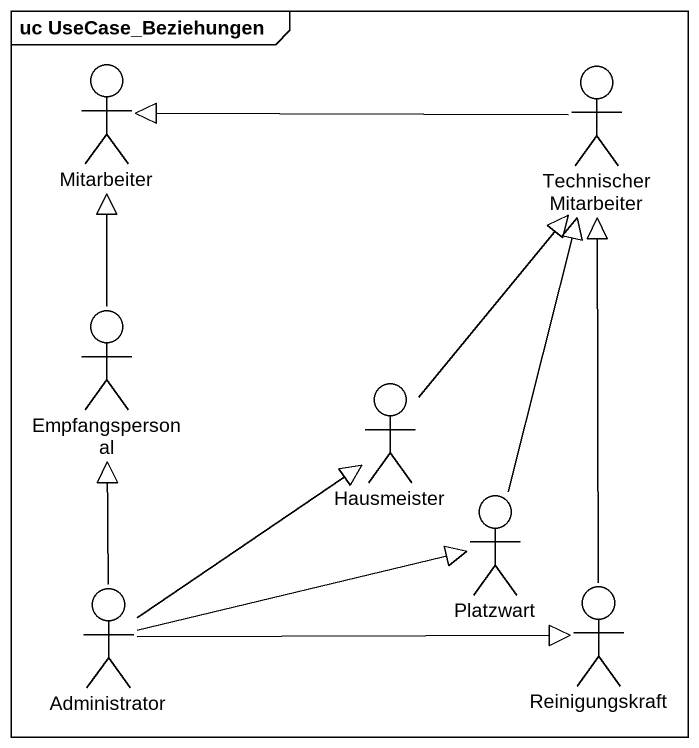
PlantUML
@startuml
mainframe uc UseCase_Beziehungen
actor Mitarbeiter
actor "Technischer Mitarbeiter" as Technischer_Mitarbeiter
actor Empfangspersonal
actor Hausmeister
actor Platzwart
actor Administrator
actor Reinigungskraft
Technischer_Mitarbeiter -left-|> Mitarbeiter
Empfangspersonal -up-|> Mitarbeiter
Hausmeister -up-|> Technischer_Mitarbeiter
Platzwart -up-|> Technischer_Mitarbeiter
Administrator -up-|> Empfangspersonal
Administrator -up-|> Hausmeister
Administrator -right-|> Platzwart
Administrator -right-|> Reinigungskraft
Reinigungskraft -up-|> Technischer_Mitarbeiter
@enduml
